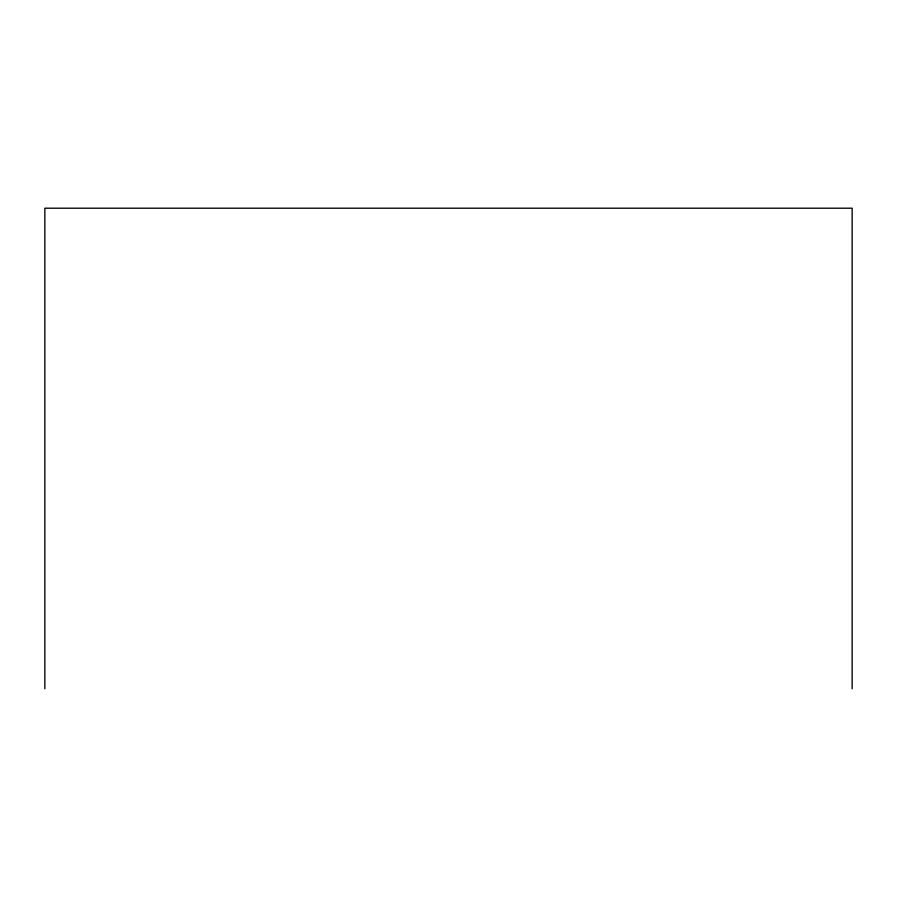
<?xml version="1.0" encoding="UTF-8"?>
<svg xmlns="http://www.w3.org/2000/svg" width="897" height="897" viewBox="0 0 897 897"><rect width="100%" height="100%" fill="white"/><g stroke="black" fill="none" stroke-linecap="round" stroke-linejoin="round"><path stroke-width="1.35" d="M852.15 688.795L852.15 208.205L44.85 208.205L44.85 688.795"/></g></svg>
